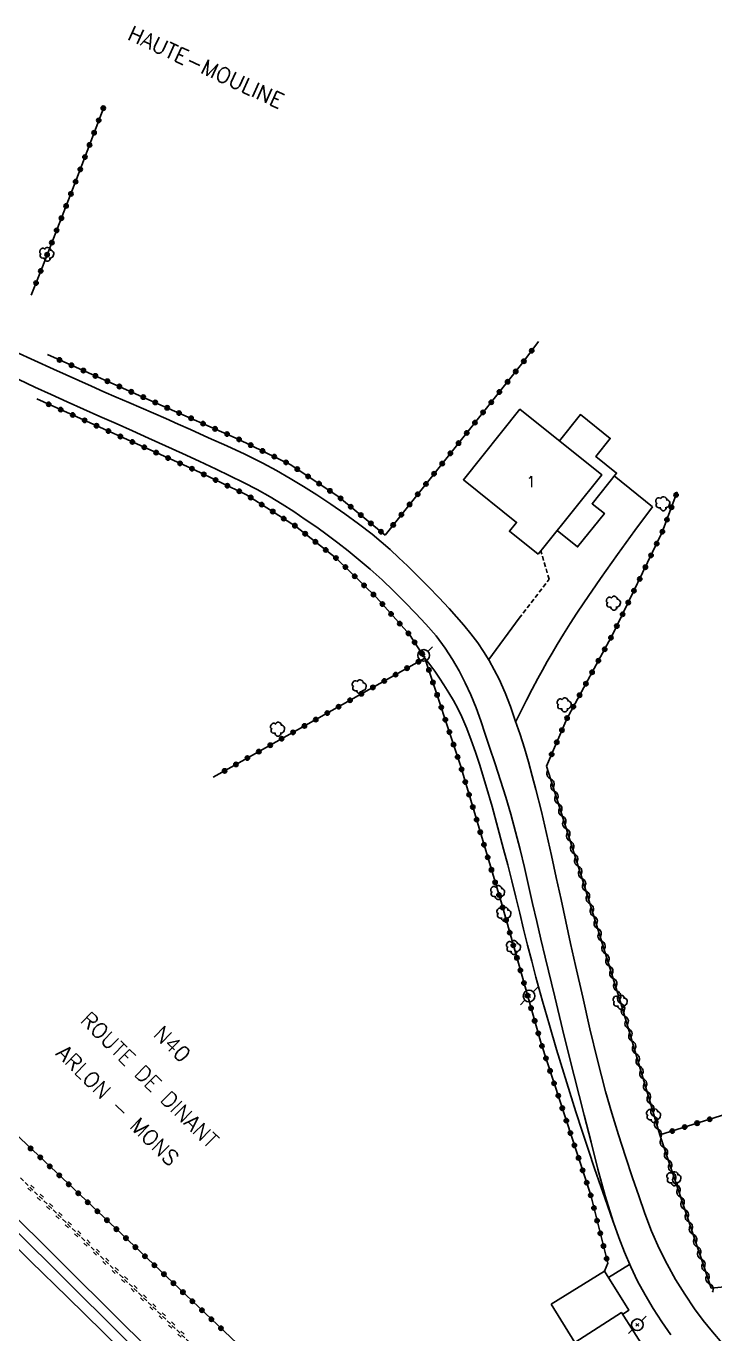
# Model space of a CAD drawing. Header units: millimetres. Extents: x -50 to 223029, y -50 to 65954.
# Drawn here: x 222846.6 to 222925.5, y 65548.7 to 65698.6 of the extents above; entities that cross this region are included whole.
import ezdxf
from ezdxf.enums import TextEntityAlignment as Align

# ---------------------------------------------------------------- set-up
doc = ezdxf.new("R2010")
doc.units = ezdxf.units.MM
doc.linetypes.add('DASHED', pattern=[0.75, 0.5, -0.25])
doc.layers.get('0').update_dxf_attribs({"linetype": 'CONTINUOUS'})
for name, color, linetype in [('W0008', 7, 'CONTINUOUS'), ('W0017', 7, 'CONTINUOUS'), ('W0051', 7, 'CONTINUOUS'), ('W0101', 7, 'CONTINUOUS'), ('W0104', 1, 'CONTINUOUS'), ('W0112', 1, 'DASHED'), ('W0214', 2, 'CONTINUOUS'), ('W0220', 5, 'DASHED'), ('W0300', 7, 'CONTINUOUS'), ('W0310', 3, 'CONTINUOUS'), ('W0322', 7, 'CONTINUOUS'), ('W0323', 7, 'CONTINUOUS'), ('W0473', 7, 'CONTINUOUS'), ('W0989', 7, 'CONTINUOUS'), ('W0990', 7, 'CONTINUOUS'), ('W0991', 7, 'CONTINUOUS')]:
    doc.layers.add(name, color=color, linetype=linetype)
doc.styles.get("Standard").update_dxf_attribs({"font": 'romans.shx', "width": 0.85})

# ---------------------------------------------------------------- blocks, each defined once
blk = doc.blocks.new('t323o')
at = {"color": 0, "linetype": 'Continuous'}
for radius in [0.25, 0.15]:
    blk.add_circle((0, 0), radius, dxfattribs=at)
blk = doc.blocks.new('t220o')
at = {"color": 0, "linetype": 'Continuous'}
for p, q in [((-0.25, 0.25), (0.25, 0.25)), ((-0.25, -0.25), (0.25, -0.25))]:
    blk.add_line(p, q, dxfattribs=at)
blk = doc.blocks.new('T300')
for p, q in [((-0.8, 0.51), (-0.86, 0.34)), ((-0.86, 0.34), (-0.86, 0.17)), ((-0.86, 0.17), (-0.74, 0.06)), ((-0.69, 0.63), (-0.8, 0.51)), ((-0.8, -0.06), (-0.74, 0.06)), ((-0.74, 0.06), (-0.69, 0.11)), ((-0.57, 0.69), (-0.69, 0.63)), ((-0.46, 0.69), (-0.57, 0.69)), ((-0.29, 0.63), (-0.46, 0.69)), ((-0.29, 0.63), (-0.17, 0.74)), ((-0.23, 0.57), (-0.29, 0.63)), ((-0.17, 0.74), (-0.06, 0.8)), ((-0.06, 0.8), (0.06, 0.8)), ((0.06, 0.8), (0.23, 0.74)), ((0.23, 0.74), (0.34, 0.63)), ((0.34, 0.63), (0.4, 0.51)), ((0.46, 0.46), (0.34, 0.46)), ((0.4, 0.51), (0.4, 0.46)), ((0.57, 0.4), (0.46, 0.46)), ((0.57, 0.4), (0.69, 0.29)), ((0.69, 0.29), (0.74, 0.17)), ((0.74, 0.06), (0.69, -0.17)), ((0.74, 0.17), (0.74, 0.06)), ((-0.8, -0.17), (-0.8, -0.06)), ((-0.8, -0.23), (-0.8, -0.17)), ((-0.74, -0.34), (-0.8, -0.23)), ((-0.69, -0.4), (-0.74, -0.34)), ((-0.51, -0.46), (-0.69, -0.4)), ((-0.4, -0.46), (-0.51, -0.46)), ((-0.4, -0.46), (-0.34, -0.46)), ((-0.34, -0.46), (-0.34, -0.4)), ((-0.34, -0.51), (-0.34, -0.46)), ((-0.29, -0.63), (-0.34, -0.51)), ((-0.17, -0.74), (-0.29, -0.63)), ((-0.06, -0.8), (-0.17, -0.74)), ((0.06, -0.8), (-0.06, -0.8)), ((0.17, -0.74), (0.06, -0.8)), ((0.23, -0.69), (0.17, -0.74)), ((0.29, -0.46), (0.23, -0.46)), ((0.29, -0.63), (0.23, -0.69)), ((0.46, -0.4), (0.29, -0.46)), ((0.34, -0.51), (0.29, -0.63)), ((0.34, -0.51), (0.34, -0.46)), ((0.57, -0.34), (0.46, -0.4)), ((0.63, -0.29), (0.57, -0.34)), ((0.69, -0.17), (0.63, -0.29))]:
    blk.add_line(p, q)
blk = doc.blocks.new('T473')
for p, q in [((-0.166667, 0.166667), (0.166667, -0.166667)), ((-0.166667, -0.166667), (0.166667, 0.166667)), ((0.500001, 0.500001), (1.000002, 1.000002)), ((-1.000002, -1.000002), (-0.500001, -0.500001))]:
    blk.add_line(p, q)
blk.add_ellipse((0, 0), major_axis=(0.471405, 0.471405), ratio=1, start_param=5.4977871438, end_param=11.780972451)
blk = doc.blocks.new('t310o')
at = {"color": 0, "linetype": 'Continuous'}
for centre, start, end in [((-0.5, 0.38), 216.8699, 323.1304), ((0.5, -0.37), 36.8699, 143.1303)]:
    blk.add_arc(centre, 0.625, start, end, dxfattribs=at)
blk = doc.blocks.new('t322o')
at = {"color": 0, "linetype": 'Continuous'}
for radius in [0.25, 0.15]:
    blk.add_circle((0, 0), radius, dxfattribs=at)

msp = doc.modelspace()

# ---------------------------------------------------------------- linework, layer by layer
at = {"layer": 'W0008'}
for points in [[(222926.36, 65547.66), (222925.26, 65548.94), (222924.19, 65550.25), (222923.19, 65551.61), (222922.08, 65553.27), (222921.03, 65554.97), (222920.05, 65556.71), (222919.15, 65558.49), (222918.27, 65560.48), (222917.51, 65562.51), (222916.8, 65564.56), (222916.1, 65566.61), (222915.27, 65569.06), (222914.47, 65571.52), (222913.71, 65574), (222913, 65576.49), (222912.06, 65580.09), (222911.21, 65583.7), (222910.39, 65587.33), (222909.56, 65590.95), (222908.99, 65593.47), (222908.44, 65595.99), (222907.89, 65598.52), (222907.35, 65601.04), (222906.8, 65603.56), (222906.23, 65606.08), (222905.64, 65608.6), (222905.02, 65611.1), (222904.6, 65612.69), (222904.16, 65614.28), (222903.7, 65615.85), (222903.2, 65617.41), (222902.65, 65619.02), (222902.09, 65620.62), (222901.48, 65622.21), (222900.79, 65623.76), (222900.24, 65624.84), (222899.65, 65625.9), (222899.02, 65626.93), (222898.34, 65627.94), (222897.57, 65628.96), (222896.75, 65629.94), (222895.9, 65630.9), (222895.05, 65631.85), (222893.89, 65633.1), (222892.7, 65634.33), (222891.5, 65635.54), (222890.28, 65636.73), (222889.29, 65637.67), (222888.29, 65638.6), (222887.27, 65639.5), (222886.23, 65640.37), (222884.69, 65641.56), (222883.12, 65642.7), (222881.52, 65643.81), (222879.9, 65644.88), (222878.38, 65645.84), (222876.84, 65646.77), (222875.28, 65647.66), (222873.69, 65648.51), (222871.65, 65649.54), (222869.58, 65650.5), (222867.49, 65651.43), (222865.41, 65652.36), (222864, 65652.99), (222862.58, 65653.62), (222861.16, 65654.23), (222859.75, 65654.85), (222858.33, 65655.46), (222856.91, 65656.08), (222855.49, 65656.7), (222854.08, 65657.33), (222849.71, 65659.3), (222845.36, 65661.29)], [(222845.72, 65658.09), (222847.57, 65657.24), (222849.43, 65656.39), (222851.29, 65655.55), (222853.15, 65654.71), (222855.02, 65653.88), (222856.88, 65653.05), (222858.75, 65652.21), (222860.61, 65651.37), (222862.55, 65650.49), (222864.49, 65649.62), (222866.42, 65648.73), (222868.35, 65647.82), (222869.92, 65647.06), (222871.48, 65646.29), (222873.04, 65645.5), (222874.56, 65644.65), (222875.92, 65643.83), (222877.26, 65642.96), (222878.57, 65642.07), (222879.88, 65641.16), (222881.09, 65640.29), (222882.29, 65639.39), (222883.48, 65638.48), (222884.64, 65637.53), (222886.02, 65636.35), (222887.37, 65635.13), (222888.7, 65633.89), (222889.99, 65632.6), (222891.21, 65631.34), (222892.41, 65630.06), (222893.56, 65628.72), (222894.62, 65627.32), (222895.46, 65626.03), (222896.23, 65624.7), (222896.92, 65623.34), (222897.57, 65621.95), (222898.18, 65620.47), (222898.71, 65618.97), (222899.2, 65617.46), (222899.7, 65615.95), (222900.33, 65614.05), (222900.96, 65612.14), (222901.57, 65610.23), (222902.13, 65608.3), (222902.68, 65606.27), (222903.19, 65604.22), (222903.69, 65602.17), (222904.16, 65600.11), (222904.63, 65598.05), (222905.1, 65596), (222905.57, 65593.94), (222906.06, 65591.89), (222907.17, 65587.36), (222908.27, 65582.83), (222909.39, 65578.3), (222910.54, 65573.78), (222911.33, 65570.7), (222912.11, 65567.61), (222912.95, 65564.53), (222913.9, 65561.49), (222914.51, 65559.78), (222915.16, 65558.08), (222915.88, 65556.41), (222916.66, 65554.77), (222917.53, 65553.18), (222918.46, 65551.62), (222919.45, 65550.11), (222920.48, 65548.62)], [(222859.56, 65544.83), (222855.41, 65548.9), (222851.26, 65552.97), (222847.11, 65557.03), (222842.96, 65561.1)]]:
    msp.add_lwpolyline(points, dxfattribs=at)
at = {"layer": 'W0017'}
for points in [[(222914, 65647.05), (222918.37, 65643.49)], [(222918.37, 65643.49), (222916.35, 65640.78), (222914.36, 65638.05), (222912.41, 65635.28), (222910.49, 65632.5), (222909.71, 65631.32), (222908.93, 65630.13), (222908.18, 65628.93), (222907.44, 65627.72), (222906.87, 65626.75), (222906.31, 65625.78), (222905.76, 65624.8), (222905.23, 65623.82), (222904.58, 65622.6), (222903.94, 65621.37), (222903.32, 65620.14), (222902.71, 65618.9)], [(222903.11, 65630.73), (222899.62, 65626.02)], [(222913.33, 65555.2), (222915.74, 65556.67)]]:
    msp.add_lwpolyline(points, dxfattribs=at)
at = {"layer": 'W0051'}
for points in [[(222984.41, 65425.71), (222969.72, 65440.45), (222951.7, 65457.86), (222931.06, 65476.72), (222916.71, 65490.07), (222897.51, 65508.82), (222878.17, 65527.94), (222849.36, 65556.64), (222827.26, 65578.33), (222800.27, 65605.01), (222769.73, 65634.84), (222740.62, 65663.48), (222732.68, 65671)], [(222985.78, 65426.6), (222966.59, 65445.43), (222946.12, 65464.55), (222924.11, 65484.85), (222904.9, 65503.63), (222884.25, 65523.7), (222857.33, 65550.26), (222830.13, 65577.21), (222802.75, 65604.26), (222773.31, 65633.13), (222747.85, 65658.02), (222739.8, 65666.33), (222734.94, 65671)]]:
    msp.add_lwpolyline(points, dxfattribs=at)
at = {"layer": 'W0101'}
msp.add_lwpolyline([(222905.27, 65638.08), (222901.98, 65640.72), (222902.79, 65641.73), (222896.7, 65646.61), (222903.18, 65654.7), (222912.56, 65647.19), (222906.07, 65639.08)], close=True, dxfattribs=at)
at = {"layer": 'W0104'}
for points in [[(222907.71, 65651.07), (222910.12, 65654.08), (222913.53, 65651.35), (222911.88, 65649.29), (222914.27, 65647.38), (222911.45, 65643.87), (222912.86, 65642.75), (222909.79, 65638.92), (222907.44, 65640.8)], [(222914.95, 65550.95), (222915.66, 65551.42), (222912.89, 65555.92), (222906.75, 65552.12)], [(222906.75, 65552.12), (222909.47, 65547.74)]]:
    msp.add_lwpolyline(points, dxfattribs=at)
msp.add_lwpolyline([(222915.15, 65538.9), (222909.47, 65547.74), (222914.82, 65551.17), (222920.49, 65542.32)], close=True, dxfattribs=at)
at = {"layer": 'W0112'}
msp.add_lwpolyline([(222903.11, 65630.73), (222906.52, 65635.21), (222905.58, 65638.47)], dxfattribs=at)
at = {"layer": 'W0214'}
msp.add_lwpolyline([(222892.29, 65626.17), (222892.87, 65625.42), (222893.42, 65624.66), (222893.96, 65623.88), (222894.47, 65623.09), (222895.03, 65622.2), (222895.56, 65621.3), (222896.07, 65620.38), (222896.53, 65619.44), (222897.1, 65618.11), (222897.61, 65616.75), (222898.08, 65615.38), (222898.53, 65614.01), (222899.29, 65611.6), (222899.99, 65609.17), (222900.65, 65606.73), (222901.31, 65604.29), (222901.79, 65602.46), (222902.26, 65600.63), (222902.71, 65598.79), (222903.16, 65596.95), (222903.6, 65595.11), (222904.06, 65593.28), (222904.53, 65591.44), (222905.01, 65589.61), (222905.78, 65586.85), (222906.57, 65584.09), (222907.39, 65581.33), (222908.22, 65578.59), (222908.9, 65576.37), (222909.6, 65574.16), (222910.32, 65571.96), (222911.04, 65569.76), (222911.74, 65567.68), (222912.45, 65565.6), (222913.18, 65563.53), (222913.91, 65561.46)], dxfattribs=at)
at = {"layer": 'W0220'}
msp.add_lwpolyline([(222866.37, 65546.71), (222864.19, 65548.83), (222862.01, 65550.94), (222859.83, 65553.06), (222857.64, 65555.17), (222855.46, 65557.28), (222853.29, 65559.4), (222851.11, 65561.52), (222845.8, 65566.72)], dxfattribs=at)
at = {"layer": 'W0310'}
for points in [[(222919.21, 65571.52), (222914.88, 65586.26), (222910.39, 65600.63), (222906.23, 65613.77)], [(222925.1, 65553.96), (222919.21, 65571.52)], [(222959.23, 65556.19), (222951.15, 65555.8), (222933.05, 65554.76), (222925.1, 65553.96)]]:
    msp.add_lwpolyline(points, dxfattribs=at)
at = {"layer": 'W0322'}
msp.add_lwpolyline([(222892.29, 65626.17), (222896.36, 65613.88), (222901.09, 65597.96), (222905.61, 65582), (222911.3, 65564.63), (222913.24, 65556.84), (222912.89, 65555.92)], dxfattribs=at)
at = {"layer": 'W0323'}
for points in [[(222855.5, 65689.41), (222852.36, 65681.06), (222848.43, 65671)], [(222848.43, 65671), (222847.16, 65667.75)], [(222905.3, 65662.44), (222903.53, 65660.05), (222895.6, 65650.13), (222887.72, 65640.27)], [(222887.72, 65640.27), (222882.32, 65644.73), (222876.85, 65648.37), (222870.88, 65651.28), (222861.68, 65655.33), (222849.03, 65660.96)], [(222847.81, 65655.88), (222865.8, 65647.77), (222871.83, 65644.89), (222877.45, 65641.31), (222882.11, 65637.63), (222886.73, 65633.12), (222890.52, 65628.87)], [(222921.21, 65645.23), (222919.49, 65640.59), (222913.88, 65628.99), (222908.56, 65619.23), (222906.23, 65613.77)], [(222890.52, 65628.87), (222892.29, 65626.17), (222870.09, 65613.68), (222868.01, 65612.52)], [(222886.36, 65533), (222872.94, 65545.54), (222857.54, 65560.13), (222842.47, 65574.33), (222826.52, 65589.69)], [(222943.48, 65579.43), (222933.84, 65576.12), (222919.21, 65571.52)]]:
    msp.add_lwpolyline(points, dxfattribs=at)

# ---------------------------------------------------------------- block references
at = {"layer": 'W0220'}
for p, rotation in [((222847.13, 65565.42), 135.5966101538272), ((222848.2, 65564.37), 135.5966101538272), ((222849.27, 65563.32), 135.5966101538272), ((222850.34, 65562.27), 135.5966101538272), ((222851.41, 65561.22), 135.7211868134775), ((222852.49, 65560.18), 135.7211868134775), ((222853.56, 65559.13), 135.8233957702273), ((222854.64, 65558.08), 135.8233957702273), ((222855.71, 65557.04), 135.8949752558738), ((222856.79, 65555.99), 135.8949752558738), ((222857.87, 65554.95), 135.935925148816), ((222858.95, 65553.91), 135.935925148816), ((222860.02, 65552.86), 135.9400950542961), ((222861.1, 65551.82), 135.9400950542961), ((222862.18, 65550.78), 135.9074849330082), ((222863.26, 65549.73), 135.9074849330082), ((222864.33, 65548.69), 135.8442451158538)]:
    msp.add_blockref('t220o', p, dxfattribs=dict(at, rotation=rotation))
at = {"layer": 'W0300'}
for p in [(222849, 65672.45), (222919.61, 65643.86), (222913.96, 65632.46), (222884.82, 65622.88), (222908.31, 65620.81), (222875.45, 65618.02), (222900.69, 65599.3), (222901.41, 65596.83), (222902.5, 65592.99), (222914.73, 65586.75), (222918.56, 65573.73), (222920.89, 65566.5)]:
    msp.add_blockref('T300', p, dxfattribs=at)
at = {"layer": 'W0310'}
for p, rotation in [((222906.69, 65612.34), 107.5602218543656), ((222907.14, 65610.91), 107.5602218543656), ((222907.59, 65609.48), 107.5602218543656), ((222908.05, 65608.05), 107.5602218543656), ((222908.5, 65606.62), 107.5602218543656), ((222908.95, 65605.19), 107.5602218543656), ((222909.4, 65603.76), 107.5602218543656), ((222909.86, 65602.33), 107.5602218543656), ((222910.31, 65600.9), 107.5602218543656), ((222910.76, 65599.47), 107.3569749268826), ((222911.2, 65598.03), 107.3569749268826), ((222911.65, 65596.6), 107.3569749268826), ((222912.1, 65595.17), 107.3569749268826), ((222912.55, 65593.74), 107.3569749268826), ((222912.99, 65592.31), 107.3569749268826), ((222913.44, 65590.88), 107.3569749268826), ((222913.89, 65589.44), 107.3569749268826), ((222914.34, 65588.01), 107.3569749268826), ((222914.78, 65586.58), 107.3569749268826), ((222915.21, 65585.14), 106.3592393605439), ((222915.63, 65583.7), 106.3592393605439), ((222916.06, 65582.26), 106.3592393605439), ((222916.48, 65580.83), 106.3592393605439), ((222916.9, 65579.39), 106.3592393605439), ((222917.32, 65577.95), 106.3592393605439), ((222917.75, 65576.51), 106.3592393605439), ((222918.17, 65575.07), 106.3592393605439), ((222918.59, 65573.63), 106.3592393605439), ((222919.01, 65572.19), 106.3592393605439), ((222919.69, 65570.09), 108.5279216519664), ((222920.17, 65568.67), 108.5279216519664), ((222920.64, 65567.25), 108.5279216519664), ((222921.12, 65565.83), 108.5279216519664), ((222921.6, 65564.4), 108.5279216519664), ((222922.07, 65562.98), 108.5279216519664), ((222922.55, 65561.56), 108.5279216519664), ((222923.03, 65560.14), 108.5279216519664), ((222923.5, 65558.72), 108.5279216519664), ((222923.98, 65557.29), 108.5279216519664), ((222924.46, 65555.87), 108.5279216519664), ((222924.93, 65554.45), 108.5279216519664)]:
    msp.add_blockref('t310o', p, dxfattribs=dict(at, rotation=rotation))
at = {"layer": 'W0322'}
for p, rotation in [((222892.74, 65624.81), 288.2964554977122), ((222893.21, 65623.38), 288.2964554977122), ((222893.69, 65621.96), 288.2964554977122), ((222894.16, 65620.53), 288.2964554977122), ((222894.63, 65619.11), 288.2964554977122), ((222895.1, 65617.69), 288.2964554977122), ((222895.57, 65616.26), 288.2964554977122), ((222896.04, 65614.84), 288.2964554977122), ((222896.5, 65613.41), 286.5584126003753), ((222896.92, 65611.97), 286.5584126003753), ((222897.35, 65610.53), 286.5584126003753), ((222897.78, 65609.1), 286.5584126003753), ((222898.21, 65607.66), 286.5584126003753), ((222898.63, 65606.22), 286.5584126003753), ((222899.06, 65604.78), 286.5584126003753), ((222899.49, 65603.34), 286.5584126003753), ((222899.92, 65601.91), 286.5584126003753), ((222900.34, 65600.47), 286.5584126003753), ((222900.77, 65599.03), 286.5584126003753), ((222901.19, 65597.59), 285.7969345375066), ((222901.6, 65596.15), 285.7969345375066), ((222902.01, 65594.71), 285.7969345375066), ((222902.42, 65593.26), 285.7969345375066), ((222902.83, 65591.82), 285.7969345375066), ((222903.24, 65590.38), 285.7969345375066), ((222903.64, 65588.93), 285.7969345375066), ((222904.05, 65587.49), 285.7969345375066), ((222904.46, 65586.05), 285.7969345375066), ((222904.87, 65584.6), 285.7969345375066), ((222905.28, 65583.16), 285.7969345375066), ((222905.7, 65581.72), 288.145428433494), ((222906.16, 65580.29), 288.145428433494), ((222906.63, 65578.87), 288.145428433494), ((222907.1, 65577.44), 288.145428433494), ((222907.57, 65576.02), 288.145428433494), ((222908.03, 65574.59), 288.145428433494), ((222908.5, 65573.17), 288.145428433494), ((222908.97, 65571.74), 288.145428433494), ((222909.43, 65570.32), 288.145428433494), ((222909.9, 65568.89), 288.145428433494), ((222910.37, 65567.46), 288.145428433494), ((222910.84, 65566.04), 288.145428433494), ((222911.3, 65564.61), 284.0397046120405), ((222911.67, 65563.16), 284.0397046120405), ((222912.03, 65561.7), 284.0397046120405), ((222912.39, 65560.25), 284.0397046120405), ((222912.76, 65558.79), 284.0397046120405), ((222913.12, 65557.34), 284.0397046120405)]:
    msp.add_blockref('t322o', p, dxfattribs=dict(at, rotation=rotation))
at = {"layer": 'W0323'}
for p, rotation in [((222855.42, 65689.2), 249.4051433246604), ((222854.89, 65687.8), 249.4051433246604), ((222854.37, 65686.39), 249.4051433246604), ((222853.84, 65684.99), 249.4051433246604), ((222853.31, 65683.59), 249.4051433246604), ((222852.78, 65682.18), 249.4051433246604), ((222852.25, 65680.78), 248.6512943698002), ((222851.71, 65679.38), 248.6512943698002), ((222851.16, 65677.99), 248.6512943698002), ((222850.61, 65676.59), 248.6512943698002), ((222850.07, 65675.19), 248.6512943698002), ((222848.98, 65672.4), 248.6512943698002), ((222849.52, 65673.79), 248.6512943698002), ((222848.25, 65670.55), 248.6512943697659), ((222847.71, 65669.15), 248.6512943697659), ((222904.53, 65661.4), 233.4184150145814), ((222850.4, 65660.35), 155.9980013389367), ((222851.77, 65659.74), 155.9980013389367), ((222853.14, 65659.13), 155.9980013389367), ((222902.7, 65659.02), 231.3719021534414), ((222903.63, 65660.19), 233.4184150145814), ((222854.52, 65658.52), 155.9980013389367), ((222855.89, 65657.91), 155.9980013389367), ((222901.77, 65657.84), 231.3719021534414), ((222857.26, 65657.3), 155.9980013389367), ((222858.63, 65656.69), 155.9980013389367), ((222860, 65656.08), 155.9980013389367), ((222900.83, 65656.67), 231.3719021534414), ((222849.17, 65655.27), 335.7292424239515), ((222850.54, 65654.65), 335.7292424239515), ((222861.37, 65655.47), 155.9980013389367), ((222862.74, 65654.86), 156.2694881869659), ((222899.89, 65655.5), 231.3719021534414), ((222851.91, 65654.04), 335.7292424239515), ((222853.28, 65653.42), 335.7292424239515), ((222864.11, 65654.26), 156.2694881869659), ((222865.49, 65653.66), 156.2694881869659), ((222866.86, 65653.05), 156.2694881869659), ((222898.02, 65653.16), 231.3719021534414), ((222898.96, 65654.33), 231.3719021534414), ((222854.64, 65652.8), 335.7292424239515), ((222856.01, 65652.19), 335.7292424239515), ((222857.38, 65651.57), 335.7292424239515), ((222868.23, 65652.45), 156.2694881869659), ((222869.61, 65651.85), 156.2694881869659), ((222897.08, 65651.98), 231.3719021534414), ((222858.75, 65650.95), 335.7292424239515), ((222860.11, 65650.34), 335.7292424239515), ((222870.98, 65651.24), 153.959945988911), ((222872.32, 65650.58), 153.959945988911), ((222873.67, 65649.92), 153.959945988911), ((222896.15, 65650.81), 231.3719021534414), ((222861.48, 65649.72), 335.7292424239515), ((222862.85, 65649.1), 335.7292424239515), ((222864.22, 65648.49), 335.7292424239515), ((222875.02, 65649.26), 153.959945988911), ((222876.37, 65648.6), 153.959945988911), ((222894.27, 65648.47), 231.3579123818192), ((222895.21, 65649.64), 231.3579123818192), ((222865.58, 65647.87), 335.7292424239515), ((222866.94, 65647.23), 334.455171529503), ((222877.65, 65647.83), 146.348596849034), ((222878.9, 65647), 146.348596849034), ((222893.34, 65647.3), 231.3579123818192), ((222868.29, 65646.58), 334.455171529503), ((222869.65, 65645.93), 334.455171529503), ((222880.15, 65646.17), 146.348596849034), ((222892.4, 65646.13), 231.3579123818192), ((222871, 65645.29), 334.455171529503), ((222872.32, 65644.58), 327.4951768505272), ((222881.4, 65645.34), 146.348596849034), ((222882.62, 65644.48), 140.4438994507166), ((222891.46, 65644.95), 231.3579123818192), ((222921.08, 65644.87), 249.689980754381), ((222873.58, 65643.77), 327.4951768505272), ((222874.85, 65642.97), 327.4951768505272), ((222883.78, 65643.52), 140.4438994507166), ((222884.94, 65642.57), 140.4438994507166), ((222889.59, 65642.61), 231.3579123818192), ((222890.53, 65643.78), 231.3579123818192), ((222920.56, 65643.46), 249.689980754381), ((222876.11, 65642.16), 327.4951768505272), ((222877.38, 65641.35), 327.4951768505272), ((222886.09, 65641.61), 140.4438994507166), ((222888.65, 65641.44), 231.3579123818192), ((222920.03, 65642.05), 249.689980754381), ((222878.56, 65640.43), 321.7158222014294), ((222879.74, 65639.5), 321.7158222014294), ((222887.25, 65640.66), 140.4438994507166), ((222919.51, 65640.65), 249.689980754381), ((222880.92, 65638.57), 321.7158222014294), ((222918.21, 65637.94), 244.1902353817835), ((222918.87, 65639.29), 244.1902353817835), ((222882.09, 65637.64), 321.7158222014294), ((222883.17, 65636.6), 315.6706452714616), ((222917.56, 65636.59), 244.1902353817835), ((222884.24, 65635.55), 315.6706452714616), ((222916.91, 65635.24), 244.1902353817835), ((222885.31, 65634.5), 315.6706452714616), ((222886.39, 65633.45), 315.6706452714616), ((222916.25, 65633.89), 244.1902353817835), ((222887.41, 65632.36), 311.7171278388449), ((222915.6, 65632.54), 244.1902353817835), ((222888.41, 65631.24), 311.7171278388449), ((222914.95, 65631.19), 244.1902353817835), ((222889.4, 65630.12), 311.7171278388449), ((222890.4, 65629), 311.7171278388449), ((222914.29, 65629.84), 244.1902353817835), ((222891.11, 65627.97), 303.3551523160488), ((222913.62, 65628.5), 241.3734952452934), ((222891.94, 65626.71), 303.3551523160488), ((222912.9, 65627.19), 241.3734952452934), ((222890.24, 65625.02), 209.3735588014821), ((222891.55, 65625.75), 209.3735588014821), ((222911.46, 65624.55), 241.3734952452934), ((222912.18, 65625.87), 241.3734952452934), ((222887.63, 65623.55), 209.3735588014821), ((222888.93, 65624.28), 209.3735588014821), ((222910.74, 65623.24), 241.3734952452934), ((222885.01, 65622.08), 209.3735588014821), ((222886.32, 65622.81), 209.3735588014821), ((222910.02, 65621.92), 241.3734952452934), ((222882.4, 65620.6), 209.3735588014821), ((222883.71, 65621.34), 209.3735588014821), ((222909.31, 65620.6), 241.3734952452934), ((222878.48, 65618.4), 209.3735588014821), ((222879.78, 65619.13), 209.3735588014821), ((222881.09, 65619.87), 209.3735588014821), ((222908.59, 65619.29), 241.3734952452934), ((222875.86, 65616.93), 209.3735588014821), ((222877.17, 65617.66), 209.3735588014821), ((222907.99, 65617.91), 246.9776178239263), ((222873.25, 65615.45), 209.3735588014821), ((222874.56, 65616.19), 209.3735588014821), ((222907.41, 65616.53), 246.9776178239263), ((222870.63, 65613.98), 209.3735588014821), ((222871.94, 65614.72), 209.3735588014821), ((222906.82, 65615.15), 246.9776178239263), ((222869.32, 65613.25), 209.1161462659588), ((222920.64, 65571.97), 197.4496322872519), ((222922.07, 65572.42), 197.4496322872519), ((222923.5, 65572.87), 197.4496322872519), ((222924.94, 65573.32), 197.4496322872519), ((222847.09, 65569.97), 136.7161480980431), ((222848.19, 65568.95), 136.7161480980431), ((222849.28, 65567.92), 136.7161480980431), ((222850.37, 65566.89), 136.7161480980431), ((222851.46, 65565.86), 136.7161480980431), ((222852.55, 65564.83), 136.7161480980431), ((222853.64, 65563.8), 136.7161480980431), ((222854.74, 65562.77), 136.7161480980431), ((222855.83, 65561.75), 136.7161480980431), ((222856.92, 65560.72), 136.7161480980431), ((222858.01, 65559.69), 136.527830863631), ((222859.1, 65558.66), 136.527830863631), ((222860.19, 65557.62), 136.527830863631), ((222861.28, 65556.59), 136.527830863631), ((222862.37, 65555.56), 136.527830863631), ((222863.45, 65554.53), 136.527830863631), ((222864.54, 65553.5), 136.527830863631), ((222865.63, 65552.46), 136.527830863631), ((222866.72, 65551.43), 136.527830863631), ((222867.81, 65550.4), 136.527830863631), ((222868.9, 65549.37), 136.527830863631)]:
    msp.add_blockref('t323o', p, dxfattribs=dict(at, rotation=rotation))
at = {"layer": 'W0473'}
for p in [(222892.15, 65626.48), (222904.23, 65587.45), (222916.64, 65549.76)]:
    msp.add_blockref('T473', p, dxfattribs=at)

# ---------------------------------------------------------------- texts
at = {"layer": 'W0989'}
for s, rotation, p in [('HAUTE-MOULINE', 335.3346, (222867.2, 65693.91)), ('ROUTE DE DINANT', 315.2961, (222860.73, 65577.82)), ('ARLON - MONS', 315.4032, (222857.08, 65574.91))]:
    msp.add_text(s, height=1.75, rotation=rotation, dxfattribs=at).set_placement(p, align=Align.MIDDLE_CENTER)
at = {"layer": 'W0990'}
msp.add_text('N40', height=1.75, rotation=315.4581, dxfattribs=at).set_placement((222863.32, 65581.94), align=Align.MIDDLE_CENTER)
at = {"layer": 'W0991'}
msp.add_text('1', height=1.25, dxfattribs=at).set_placement((222904.45, 65646.39), align=Align.MIDDLE_CENTER)

doc.saveas('drawing.dxf')
